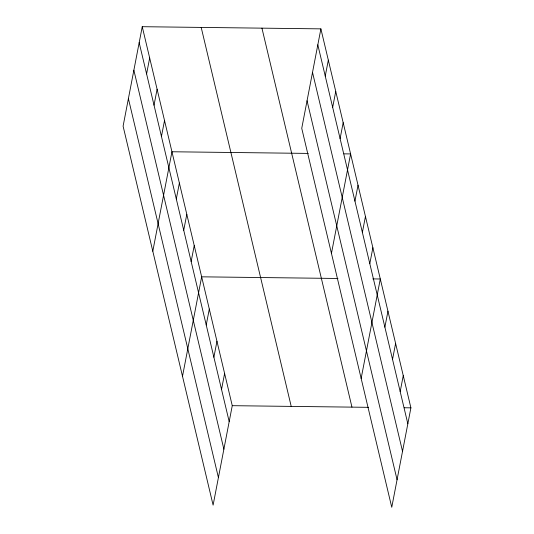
<?xml version="1.0" encoding="UTF-8"?>
<svg xmlns="http://www.w3.org/2000/svg" width="534" height="534" viewBox="0 0 534 534"><rect width="100%" height="100%" fill="white"/><g stroke="black" fill="none" stroke-linecap="round" stroke-linejoin="round"><path stroke-width="0.8" d="M142.244 26.7L123.094 126.157L213.106 505.137L232.257 405.68L142.244 26.7L320.894 28.863L410.906 407.842L391.756 507.3L301.743 128.32L320.894 28.863M146.596 73.919L149.674 57.966M154.026 105.185L157.096 89.231M161.448 136.45L164.525 120.497M152.797 251.22L171.948 151.763L308.252 153.412M176.3 198.982L179.377 183.028M183.729 230.247L186.8 214.294M191.152 261.513L194.229 245.56M182.501 376.283L201.652 276.826L337.955 278.474M206.231 324.992L209.308 309.039M213.887 357.206L216.958 341.253M221.537 389.419L224.607 373.466M325.246 76.082L328.323 60.128M332.675 107.347L335.746 91.394M340.098 138.613L343.175 122.66M331.447 253.383L350.598 153.925L343.956 153.845M354.95 201.144L358.027 185.191M362.379 232.41L365.45 216.457M369.808 263.676L372.879 247.723M361.151 378.446L380.301 278.988L372.832 278.895M384.88 327.155L387.958 311.202M392.537 359.369L395.607 343.415M400.186 391.582L403.257 375.629M232.257 405.68L368.56 407.329M404.265 407.762L410.906 407.842M317.823 44.816L407.836 423.796M312.517 72.377L402.529 451.35M307.05 100.766L397.062 479.746M261.94 28.148L351.953 407.128M201.198 27.414L291.21 406.394M139.174 42.653L229.186 421.633M133.867 70.214L223.879 449.187M128.4 98.603L218.413 477.583"/></g></svg>
